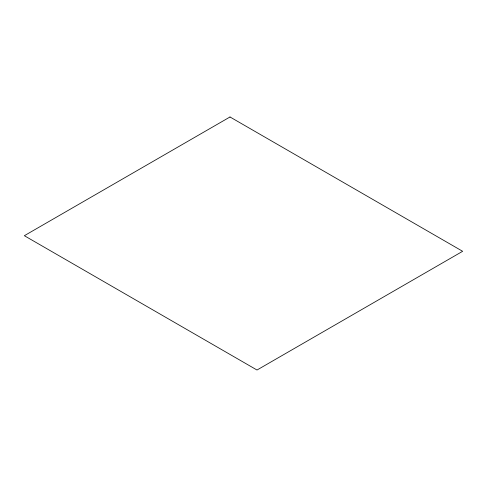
<?xml version="1.0" encoding="UTF-8"?>
<svg xmlns="http://www.w3.org/2000/svg" width="487" height="487" viewBox="0 0 487 487"><rect width="100%" height="100%" fill="white"/><g stroke="black" fill="none" stroke-linecap="round" stroke-linejoin="round"><path stroke-width="0.73" d="M229.998 116.977L24.35 235.702L257.002 370.023L462.65 251.298L229.998 116.977"/></g></svg>
